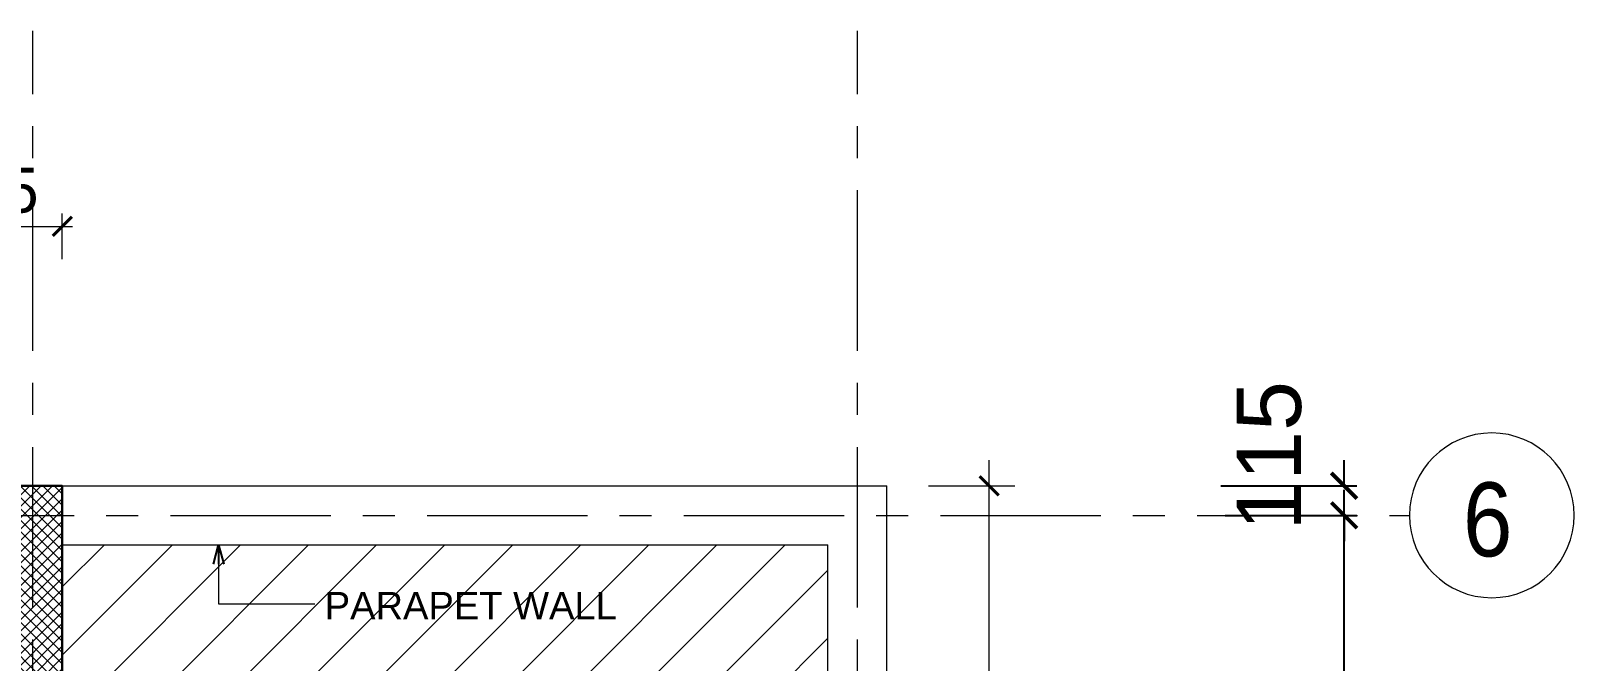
# Model space of a CAD drawing. Header units: millimetres. Extents: x -286480 to 108094, y -227925 to 10018.
# Drawn here: x -9938 to -3926, y -126777 to -124322 of the extents above; entities that cross this region are included whole.
import ezdxf
from ezdxf.enums import TextEntityAlignment as Align

# ---------------------------------------------------------------- set-up
doc = ezdxf.new("R2010")
doc.units = ezdxf.units.MM
doc.header["$LTSCALE"] = 100
doc.header["$MEASUREMENT"] = 0
doc.header["$PDMODE"] = 67
doc.linetypes.add('CENTER', pattern=[2, 1.25, -0.25, 0.25, -0.25])
doc.layers.get('0').update_dxf_attribs({"lineweight": 25})
for name, color, linetype, lineweight in [('A-ANNO-COLUMN-HATCH', 253, 'Continuous', 9), ('A-ANNO-GRID', 251, 'CENTER', 9), ('dim', 7, 'Continuous', 13), ('GRID TAB', 21, 'Continuous', 5), ('RAILING', 11, 'Continuous', 9), ('S-COL', 4, 'Continuous', 30), ('text', 7, 'Continuous', 9)]:
    doc.layers.add(name, color=color, linetype=linetype, lineweight=lineweight)
doc.layers.add('DIM1', color=132, linetype='Continuous')
doc.layers.add('hatch', color=7, linetype='Continuous', lineweight=9, true_color=0xbababa)
doc.styles.add('ARIAL', font='arial.ttf', dxfattribs={"width": 0.8})
doc.styles.add('CENTURY-GOTHIC', font='GOTHIC.TTF', dxfattribs={"height": 175})
doc.styles.add('GOTHIC-TITLE', font='GOTHIC.TTF', dxfattribs={"width": 0.9, "height": 20})
doc.styles.get("Standard").update_dxf_attribs({"font": 'sanss___.ttf'})
doc.dimstyles.new('1.125', dxfattribs={"dimtxt": 175, "dimasz": 75, "dimexe": 50, "dimexo": 50, "dimgap": 50, "dimtad": 1, "dimdec": 0, "dimrnd": 5, "dimzin": 0, "dimdsep": 46, "dimtxsty": 'CENTURY-GOTHIC', "dimblk": 'ARCHTICK', "dimcen": 5, "dimdle": 40, "dimclrd": 256, "dimclre": 8, "dimclrt": 213, "dimadec": 0, "dimazin": 0, "dimtfac": 1, "dimtdec": 0, "dimtofl": 0, "dimtmove": 2, "dimatfit": 2, "dimldrblk": 'OPEN30', "dimfxl": 80, "dimtolj": 1, "dimtzin": 0, "dimlwd": 15, "dimlwe": 9, "dimarcsym": 1})
doc.dimstyles.new('D 75', dxfattribs={"dimtxt": 175, "dimasz": 75, "dimexe": 100, "dimexo": 100, "dimgap": 50, "dimtad": 1, "dimdec": 0, "dimrnd": 5, "dimzin": 0, "dimdsep": 46, "dimtxsty": 'ARIAL', "dimblk": 'ARCHTICK', "dimcen": 0.09, "dimdle": 100, "dimclrd": 256, "dimclrt": 256, "dimadec": 0, "dimazin": 0, "dimtfac": 1, "dimtdec": 0, "dimtix": 1, "dimtofl": 0, "dimtmove": 1, "dimatfit": 3, "dimfxl": 135, "dimtolj": 1, "dimtzin": 0, "dimlwd": 9, "dimlwe": 9, "dimarcsym": 0})
doc.dimstyles.new('IIITD_WD_L @ 100', dxfattribs={"dimscale": 100, "dimtxt": 2.5, "dimasz": 1, "dimexe": 0.5, "dimexo": 0.25, "dimgap": 0.3, "dimtad": 1, "dimdec": 0, "dimrnd": 1, "dimzin": 0, "dimdsep": 46, "dimtxsty": 'Standard', "dimblk": 'ARCHTICK', "dimcen": 0.2, "dimdle": 1, "dimclrd": 8, "dimclre": 8, "dimadec": 0, "dimazin": 0, "dimtfac": 1, "dimtdec": 0, "dimtofl": 0, "dimtmove": 0, "dimatfit": 0, "dimfxl": 2, "dimtolj": 1, "dimtzin": 0, "dimlwd": -1, "dimlwe": -1, "dimarcsym": 0})

# ---------------------------------------------------------------- blocks, each defined once
blk = doc.blocks.new('_ArchTick')
at = {"const_width": 0.15}
blk.add_lwpolyline([(-0.5, -0.5), (0.5, 0.5)], dxfattribs=at)
blk = doc.blocks.new('*D323')
at = {"layer": 'Defpoints', "color": 0, "ltscale": 0.1, "transparency": 16777216}
for p in [(-6540.9, -126094.3, -0.1), (-6204.6, -126094.3), (-6540.9, -128709.4, -10.3)]:
    blk.add_point(p, dxfattribs=at)
at = {"layer": 'dim', "lineweight": 9, "ltscale": 0.1, "transparency": 16777216}
blk.add_line((-6204.6, -128809.4), (-6204.6, -125994.3), dxfattribs=at)
at = {"layer": 'dim', "color": 0, "lineweight": 9, "ltscale": 0.1, "transparency": 16777216}
for p, q in [((-6440.9, -126094.3), (-6104.6, -126094.3)), ((-6440.9, -128709.4), (-6104.6, -128709.4))]:
    blk.add_line(p, q, dxfattribs=at)
at = {"layer": 'dim', "lineweight": 9, "ltscale": 0.1, "transparency": 16777216, "xscale": 75, "yscale": 75, "zscale": 75}
for p, rotation in [((-6204.6, -126094.3), 90), ((-6204.6, -128709.4), 270)]:
    blk.add_blockref('_ArchTick', p, dxfattribs=dict(at, rotation=rotation))
at = {"layer": 'dim', "ltscale": 0.1, "transparency": 16777216, "insert": (-6344, -127401.9), "char_height": 175, "attachment_point": 5, "rotation": 90, "style": 'ARIAL'}
blk.add_mtext('\\A1;2615', dxfattribs=at)
blk = doc.blocks.new('GRIDTAB')
at = {"layer": 'GRID TAB', "ltscale": 0.1}
blk.add_circle((4668008.8, 8270544.3), 334.3, dxfattribs=at)
at = {"layer": 'GRID TAB', "ltscale": 0.1, "style": 'GOTHIC-TITLE', "width": 0.9}
blk.add_attdef('1', text='', height=300, dxfattribs=at).set_placement((4667992.4, 8270418.2), align=Align.CENTER)
blk = doc.blocks.new('*D365')
at = {"layer": 'Defpoints', "color": 0, "ltscale": 0.1, "transparency": 16777216}
for p in [(-9815.7, -125083.4), (-10392, -125261.3, 0), (-9815.7, -125261.3, 1.2)]:
    blk.add_point(p, dxfattribs=at)
at = {"layer": 'dim', "color": 8, "lineweight": 9, "ltscale": 0.1, "transparency": 16777216}
for p, q in [((-10392, -125211.3), (-10392, -125033.4)), ((-9815.7, -125211.3), (-9815.7, -125033.4))]:
    blk.add_line(p, q, dxfattribs=at)
at = {"layer": 'dim', "lineweight": 15, "ltscale": 0.1, "transparency": 16777216}
blk.add_line((-10432, -125083.4), (-9775.7, -125083.4), dxfattribs=at)
at = {"layer": 'dim', "lineweight": 15, "ltscale": 0.1, "transparency": 16777216, "xscale": 75, "yscale": 75, "zscale": 75, "rotation": 180}
blk.add_blockref('_ArchTick', (-10392, -125083.4), dxfattribs=at)
at = {"layer": 'dim', "lineweight": 15, "ltscale": 0.1, "transparency": 16777216, "xscale": 75, "yscale": 75, "zscale": 75}
blk.add_blockref('_ArchTick', (-9815.7, -125083.4), dxfattribs=at)
at = {"layer": 'dim', "color": 213, "ltscale": 0.1, "transparency": 16777216, "insert": (-10103.8, -124943.7), "char_height": 175, "attachment_point": 5, "style": 'CENTURY-GOTHIC'}
blk.add_mtext('\\A1;575', dxfattribs=at)
blk = doc.blocks.new('_Open30')
at = {"color": 0, "linetype": 'ByBlock', "lineweight": -2}
for p, q in [((-1, 0.268), (0, 0)), ((0, 0), (-1, -0.268)), ((0, 0), (-1, 0))]:
    blk.add_line(p, q, dxfattribs=at)
blk = doc.blocks.new('*D417')
at = {"layer": 'Defpoints', "color": 0, "ltscale": 0.1, "transparency": 16777216}
for p in [(-5327.6, -126094.3, 41.3), (-4821.6, -126094.3), (-5310.1, -126209.3, 23)]:
    blk.add_point(p, dxfattribs=at)
at = {"layer": 'DIM1', "color": 8, "ltscale": 0.1, "transparency": 16777216}
for p, q in [((-4821.6, -126094.3), (-4821.6, -125994.3)), ((-5302.6, -126094.3), (-4771.6, -126094.3)), ((-5285.1, -126209.3), (-4771.6, -126209.3)), ((-4821.6, -126209.3), (-4821.6, -126309.3))]:
    blk.add_line(p, q, dxfattribs=at)
at = {"layer": 'DIM1', "color": 8, "ltscale": 0.1, "transparency": 16777216, "xscale": 100, "yscale": 100, "zscale": 100}
for p, rotation in [((-4821.6, -126094.3), 270), ((-4821.6, -126209.3), 90)]:
    blk.add_blockref('_ArchTick', p, dxfattribs=dict(at, rotation=rotation))
at = {"layer": 'DIM1', "color": 0, "ltscale": 0.1, "transparency": 16777216, "insert": (-5113.1, -125977.4), "char_height": 250, "attachment_point": 5, "rotation": 90}
blk.add_mtext('\\A1;115', dxfattribs=at)
blk = doc.blocks.new('*D577')
at = {"layer": 'Defpoints', "color": 0, "ltscale": 0.5, "transparency": 16777216}
for p in [(-5285.1, -126209.3, -18.1), (-4821.6, -126209.3), (-5285.1, -128824.3, -1.2)]:
    blk.add_point(p, dxfattribs=at)
at = {"layer": 'DIM1', "color": 8, "ltscale": 0.5, "transparency": 16777216}
for p, q in [((-4821.6, -128924.3), (-4821.6, -126109.3)), ((-5260.1, -126209.3), (-4771.6, -126209.3)), ((-5260.1, -128824.3), (-4771.6, -128824.3))]:
    blk.add_line(p, q, dxfattribs=at)
at = {"layer": 'DIM1', "color": 8, "ltscale": 0.5, "transparency": 16777216, "xscale": 100, "yscale": 100, "zscale": 100}
for p, rotation in [((-4821.6, -126209.3), 90), ((-4821.6, -128824.3), 270)]:
    blk.add_blockref('_ArchTick', p, dxfattribs=dict(at, rotation=rotation))
at = {"layer": 'DIM1', "color": 0, "ltscale": 0.5, "transparency": 16777216, "insert": (-4980.6, -127516.8), "char_height": 250, "attachment_point": 5, "rotation": 90}
blk.add_mtext('\\A1;2615', dxfattribs=at)

msp = doc.modelspace()

# ---------------------------------------------------------------- hatches: boundary and pattern name
at = {"layer": 'A-ANNO-COLUMN-HATCH', "lineweight": 9, "ltscale": 0.1}
h = msp.add_hatch(dxfattribs=at)
h.set_pattern_fill('ANSI37', color=256, scale=250, angle=-90)
h.set_pattern_definition([(315, (-45735.89, -3186.943), (22.097087, 22.097087), []), (45, (-45735.89, -3186.943), (-22.097087, 22.097087), [])])
h.paths.add_polyline_path([(-10045.7, -126094.3), (-10045.7, -126844.3), (-9815.7, -126844.3), (-9815.7, -126094.3)])
at = {"layer": 'hatch', "lineweight": 5, "ltscale": 0.1}
h = msp.add_hatch(dxfattribs=at)
h.set_pattern_fill('ANSI31', color=256, scale=1500)
h.paths.add_polyline_path([(-9815.7, -126324.3), (-6833.2, -126324.3), (-6833.2, -128709.3), (-9815.7, -128709.3)])

# ---------------------------------------------------------------- linework, layer by layer
at = {"layer": 'A-ANNO-GRID', "ltscale": 5}
for p, q in [((-9930.7, -140568.1, -20.7), (-9930.7, -124321.9, -20.7)), ((-6718.2, -140568.1, -20.7), (-6718.2, -124321.9, -20.7)), ((-30394.7, -126209.3, 11.7), (-4567.5, -126209.3, 11.7))]:
    msp.add_line(p, q, dxfattribs=at)
at = {"layer": 'RAILING', "ltscale": 0.1}
for p, q in [((-9815.7, -126094.3, 11.7), (-6603.2, -126094.3, 11.7)), ((-6603.2, -128709.4, 11.7), (-6603.2, -126094.3, 11.7)), ((-9815.7, -126324.3, 11.7), (-6833.2, -126324.3, 11.7)), ((-6833.2, -128709.3, 11.7), (-6833.2, -126324.3, 11.7))]:
    msp.add_line(p, q, dxfattribs=at)
at = {"layer": 'S-COL', "ltscale": 0.1, "elevation": -20.7}
msp.add_lwpolyline([(-10045.7, -126094.3), (-10045.7, -126844.3), (-9815.7, -126844.3), (-9815.7, -126094.3)], close=True, dxfattribs=at)

# ---------------------------------------------------------------- block references
at = {"layer": 'GRID TAB', "color": 1}
ref = msp.add_blockref('GRIDTAB', (-4485535, 7813513.2, -1.2), dxfattribs=dict(at, xscale=-0.9600000000000005, yscale=0.9600000000000005, zscale=0.9600000000000005, rotation=180))
ref.add_attrib('1', '6', dxfattribs={"ltscale": 0.1, "height": 288, "rotation": 360, "style": 'GOTHIC-TITLE', "width": 0.9}).set_placement((-4262.4, -126369, -1.2), align=Align.CENTER)

# ---------------------------------------------------------------- texts
at = {"layer": 'text', "color": 40}
msp.add_text('PARAPET WALL', height=106.25, dxfattribs=at).set_placement((-8793.4, -126614, 26.6))

# ---------------------------------------------------------------- dimensions: what is measured, and where the dimension line sits
at = {"layer": 'dim', "ltscale": 0.1}
dim = msp.add_linear_dim(base=(-9815.7, -125083.4, 11.7), p1=(-10392, -125261.3, 11.7), p2=(-9815.7, -125261.3, 12.8), dimstyle='1.125', dxfattribs=at)
dim.commit()
dim.dimension.update_dxf_attribs({"geometry": '*D365', "text_midpoint": (-10103.8, -124943.7, 11.7)})
dim = msp.add_linear_dim(base=(-6204.6, -126094.3, 23.2), p1=(-6540.9, -128709.4, 12.9), p2=(-6540.9, -126094.3, 23.1), angle=90, dimstyle='D 75', dxfattribs=at)
dim.commit()
dim.dimension.update_dxf_attribs({"geometry": '*D323', "text_midpoint": (-6344, -127401.9, 23.2)})
at = {"layer": 'DIM1', "ltscale": 0.1}
dim = msp.add_linear_dim(base=(-4821.6, -126094.3, -18.1), p1=(-5310.1, -126209.3, 4.9), p2=(-5327.6, -126094.3, 23.2), angle=270, dimstyle='IIITD_WD_L @ 100', override={"dimtmove": 1}, dxfattribs=at)
dim.commit()
dim.dimension.update_dxf_attribs({"geometry": '*D417', "text_midpoint": (-4954.3, -125977.4, -18.1), "dimtype": 160})
at = {"layer": 'DIM1', "ltscale": 0.5}
dim = msp.add_linear_dim(base=(-4821.6, -126209.3), p1=(-5285.1, -128824.3, -1.2), p2=(-5285.1, -126209.3, -18.1), angle=90, dimstyle='IIITD_WD_L @ 100', dxfattribs=at)
dim.commit()
dim.dimension.update_dxf_attribs({"geometry": '*D577', "text_midpoint": (-4980.6, -127516.8)})

# ---------------------------------------------------------------- leaders
at = {"layer": 'text', "color": 40}
msp.add_leader([(-9206.9, -126324.3), (-9206.9, -126553.7), (-8831.4, -126553.7)], dimstyle='1.125', override={"dimtad": 0, "dimfxl": 0, "dimfxlon": 1, "dimtfill": 1, "dimarcsym": 2}, dxfattribs=at)

doc.saveas('drawing.dxf')
